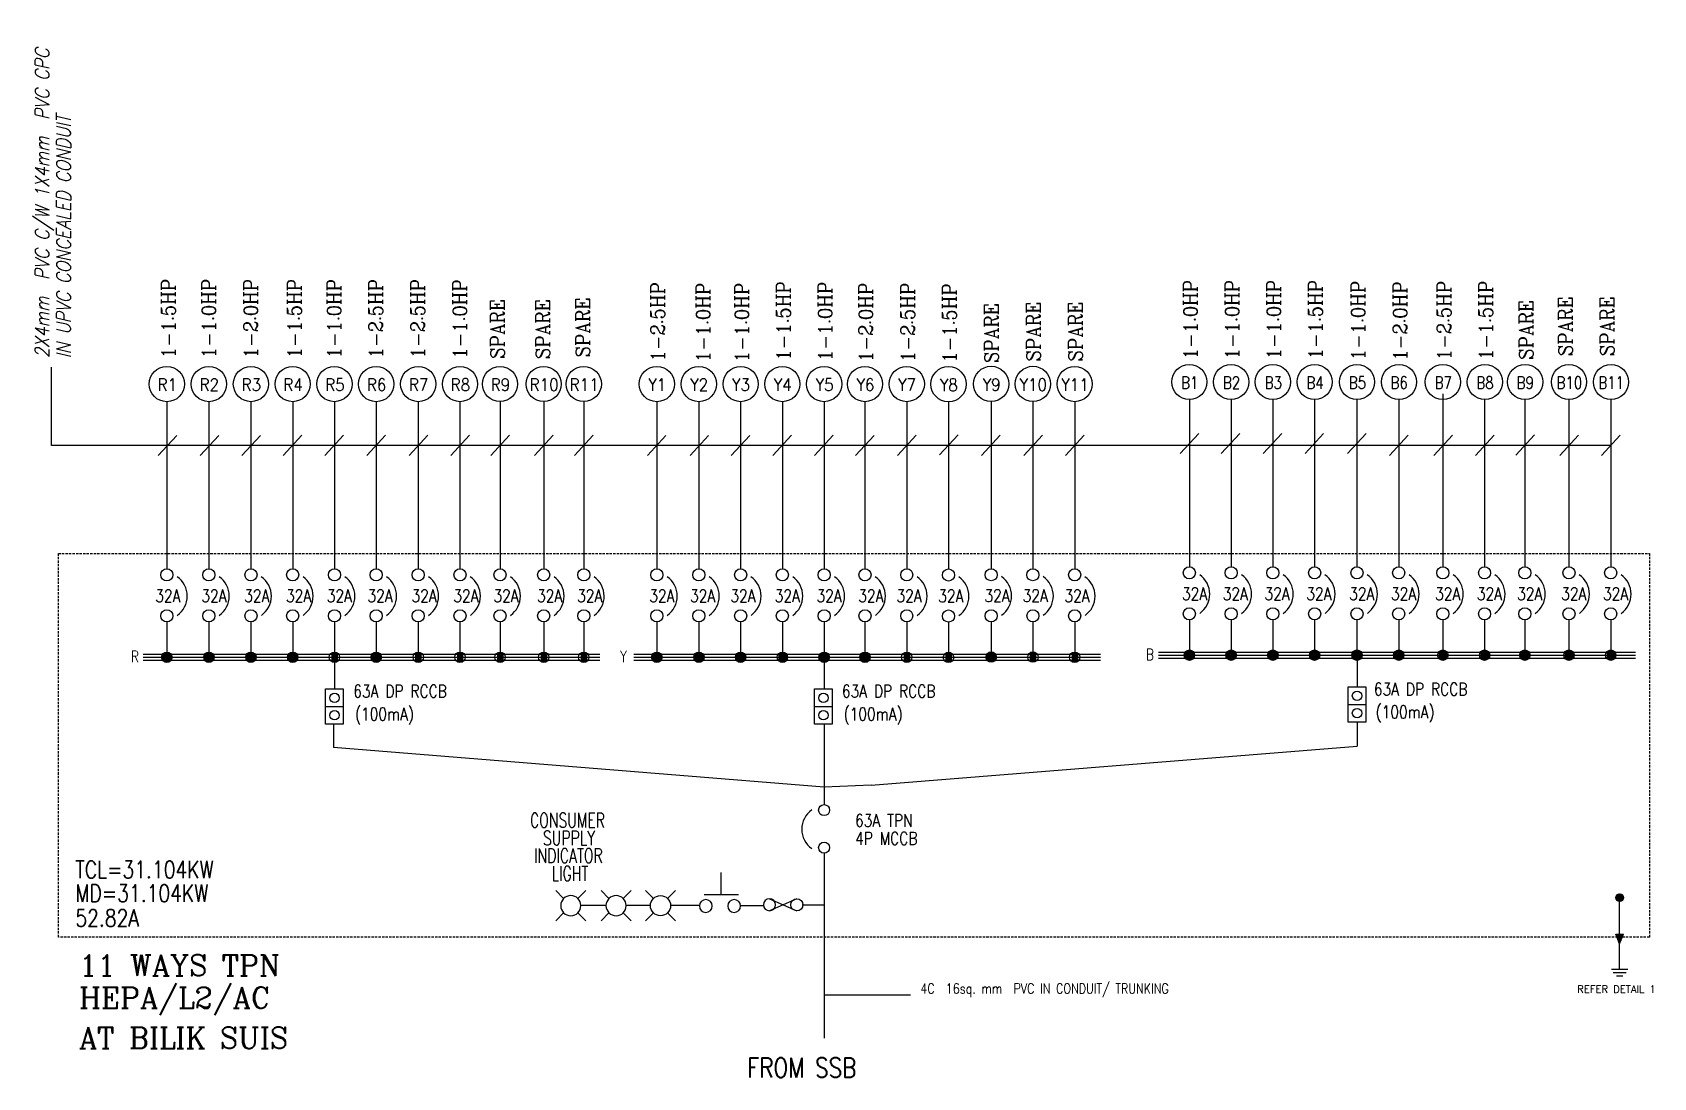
# Model space of a CAD drawing. Header units: inches. Extents: x 93485 to 389576, y 21822 to 277075.
# Drawn here: x 260529 to 312138, y 24801 to 58090 of the extents above; entities that cross this region are included whole.
import ezdxf
from ezdxf.enums import TextEntityAlignment as Align

# ---------------------------------------------------------------- set-up
doc = ezdxf.new("R2010")
doc.units = ezdxf.units.IN
doc.header["$MEASUREMENT"] = 0
doc.linetypes.add('HIDDEN', pattern=[0.375, 0.25, -0.125])
for name, color, linetype in [('$_KOD', 7, 'Continuous'), ('BANGUNAN', 4, 'Continuous'), ('base bangunan', 7, 'Continuous'), ('LAMPU', 7, 'Continuous'), ('LYT', 7, 'Continuous')]:
    doc.layers.add(name, color=color, linetype=linetype)
doc.styles.add('ITALICC', font='ITALICC.SHX', dxfattribs={"width": 0.7})
doc.styles.add('ROMANC', font='ROMANC', dxfattribs={"width": 0.8, "height": 250})
doc.styles.add('ROMAND', font='ROMAND', dxfattribs={"width": 0.75, "height": 600})
doc.styles.add('ROMANS', font='ROMANS', dxfattribs={"width": 0.7})

msp = doc.modelspace()

# ---------------------------------------------------------------- linework, layer by layer
at = {"layer": '$_KOD', "color": 3, "linetype": 'Continuous'}
for p, q in [((261136, 44938, 0), (261136, 47428, 0)), ((310774, 44929, 0), (261136, 44938, 0)), ((265124, 45252, 0), (264531, 44610, 0)), ((266459, 45252, 0), (265866, 44610, 0)), ((267793, 45252, 0), (267200, 44610, 0)), ((269102, 45261, 0), (268509, 44619, 0)), ((270431, 45260, 0), (269838, 44618, 0)), ((271770, 45260, 0), (271177, 44618, 0)), ((273115, 45261, 0), (272522, 44619, 0)), ((274444, 45261, 0), (273851, 44619, 0)), ((275719, 45261), (275126, 44619)), ((277109, 45261), (276516, 44619)), ((278384, 45261, 0), (277791, 44619, 0)), ((280698, 45252, 0), (280105, 44610, 0)), ((282057, 45252, 0), (281464, 44610, 0)), ((283367, 45252, 0), (282774, 44610, 0)), ((284691, 45257, 0), (284098, 44615, 0)), ((286021, 45257, 0), (285427, 44615, 0)), ((287321, 45256, 0), (286728, 44614, 0)), ((288666, 45260, 0), (288073, 44618, 0)), ((289995, 45277, 0), (289402, 44635, 0)), ((291338, 45261, 0), (290745, 44619, 0)), ((292683, 45261, 0), (292090, 44619, 0)), ((294012, 45260, 0), (293419, 44618, 0)), ((297661, 45318, 0), (297068, 44676, 0)), ((298971, 45318, 0), (298378, 44676, 0)), ((300306, 45318, 0), (299713, 44676, 0)), ((301635, 45319, 0), (301042, 44677, 0)), ((302984, 45319, 0), (302390, 44677, 0)), ((304328, 45261, 0), (303735, 44619, 0)), ((305733, 45261, 0), (305140, 44619, 0)), ((307062, 45261, 0), (306469, 44619, 0)), ((308343, 45268, 0), (307750, 44626, 0)), ((309748, 45258, 0), (309155, 44616, 0)), ((311077, 45261, 0), (310484, 44619, 0))]:
    msp.add_line(p, q, dxfattribs=at)
at = {"color": 0}
for p, q in [((264659, 38259, 0), (264659, 38118, 0)), ((264692, 38307, 0), (264692, 38071, 0)), ((264726, 38332, 0), (264726, 38045, 0)), ((264759, 38347, 0), (264759, 38031, 0)), ((264793, 38354, 0), (264793, 38024, 0)), ((264826, 38353, 0), (264826, 38024, 0)), ((264860, 38346, 0), (264860, 38031, 0)), ((264893, 38331, 0), (264893, 38047, 0)), ((264927, 38304, 0), (264927, 38073, 0)), ((264960, 38255, 0), (264960, 38123, 0)), ((265997, 38259, 0), (265997, 38118, 0)), ((266031, 38307, 0), (266031, 38071, 0)), ((266064, 38332, 0), (266064, 38045, 0)), ((266098, 38347, 0), (266098, 38031, 0)), ((266131, 38354, 0), (266131, 38024, 0)), ((266165, 38353, 0), (266165, 38024, 0)), ((266198, 38346, 0), (266198, 38031, 0)), ((266232, 38331, 0), (266232, 38047, 0)), ((266265, 38304, 0), (266265, 38073, 0)), ((266299, 38255, 0), (266299, 38123, 0)), ((267336, 38259, 0), (267336, 38118, 0)), ((267370, 38307, 0), (267370, 38071, 0)), ((267403, 38332, 0), (267403, 38045, 0)), ((267437, 38347, 0), (267437, 38031, 0)), ((267470, 38354, 0), (267470, 38024, 0)), ((267504, 38353, 0), (267504, 38024, 0)), ((267537, 38346, 0), (267537, 38031, 0)), ((267571, 38331, 0), (267571, 38047, 0)), ((267604, 38304, 0), (267604, 38073, 0)), ((267638, 38255, 0), (267638, 38123, 0)), ((268665, 38259, 0), (268665, 38118, 0)), ((268699, 38307, 0), (268699, 38071, 0)), ((268732, 38332, 0), (268732, 38045, 0)), ((268766, 38347, 0), (268766, 38031, 0)), ((268799, 38354, 0), (268799, 38024, 0)), ((268833, 38353, 0), (268833, 38024, 0)), ((268866, 38346, 0), (268866, 38031, 0)), ((268900, 38331, 0), (268900, 38047, 0)), ((268933, 38304, 0), (268933, 38073, 0)), ((268967, 38255, 0), (268967, 38123, 0)), ((270061, 38332, 0), (270061, 38045, 0)), ((270095, 38347, 0), (270095, 38031, 0)), ((270128, 38354, 0), (270128, 38024, 0)), ((270162, 38353, 0), (270162, 38024, 0)), ((270195, 38346, 0), (270195, 38031, 0)), ((270229, 38331, 0), (270229, 38047, 0)), ((271323, 38259, 0), (271323, 38118, 0)), ((271357, 38307, 0), (271357, 38071, 0)), ((271390, 38332, 0), (271390, 38045, 0)), ((271424, 38347, 0), (271424, 38031, 0)), ((271458, 38354, 0), (271458, 38024, 0)), ((271491, 38353, 0), (271491, 38024, 0)), ((271525, 38346, 0), (271525, 38031, 0)), ((271558, 38331, 0), (271558, 38047, 0)), ((271592, 38304, 0), (271592, 38073, 0)), ((271625, 38255, 0), (271625, 38123, 0)), ((272729, 38332, 0), (272729, 38045, 0)), ((272763, 38347, 0), (272763, 38031, 0)), ((272796, 38354, 0), (272796, 38024, 0)), ((272830, 38353, 0), (272830, 38024, 0)), ((272863, 38346, 0), (272863, 38031, 0)), ((272897, 38331, 0), (272897, 38047, 0)), ((274058, 38332, 0), (274058, 38045, 0)), ((274092, 38347, 0), (274092, 38031, 0)), ((274125, 38354, 0), (274125, 38024, 0)), ((274159, 38353, 0), (274159, 38024, 0)), ((274192, 38346, 0), (274192, 38031, 0)), ((274226, 38331, 0), (274226, 38047, 0)), ((275334, 38333), (275334, 38046)), ((275367, 38347), (275367, 38031)), ((275401, 38354), (275401, 38024)), ((275434, 38354), (275434, 38025)), ((275468, 38347), (275468, 38032)), ((275501, 38331), (275501, 38047)), ((276723, 38333), (276723, 38046)), ((276757, 38347), (276757, 38031)), ((276790, 38354), (276790, 38024)), ((276824, 38354), (276824, 38025)), ((276857, 38347), (276857, 38032)), ((276891, 38331), (276891, 38047)), ((277999, 38333, 0), (277999, 38046, 0)), ((278032, 38348, 0), (278032, 38032, 0)), ((278066, 38355, 0), (278066, 38025, 0)), ((278099, 38354, 0), (278099, 38025, 0)), ((278133, 38347, 0), (278133, 38032, 0)), ((278166, 38332, 0), (278166, 38048, 0)), ((280257, 38259, 0), (280257, 38118, 0)), ((280291, 38307, 0), (280291, 38071, 0)), ((280324, 38332, 0), (280324, 38045, 0)), ((280358, 38347, 0), (280358, 38031, 0)), ((280391, 38354, 0), (280391, 38024, 0)), ((280425, 38353, 0), (280425, 38024, 0)), ((280458, 38346, 0), (280458, 38031, 0)), ((280492, 38331, 0), (280492, 38047, 0)), ((280525, 38304, 0), (280525, 38073, 0)), ((280559, 38255, 0), (280559, 38123, 0)), ((281596, 38259, 0), (281596, 38118, 0)), ((281629, 38307, 0), (281629, 38071, 0)), ((281663, 38332, 0), (281663, 38045, 0)), ((281696, 38347, 0), (281696, 38031, 0)), ((281730, 38354, 0), (281730, 38024, 0)), ((281764, 38353, 0), (281764, 38024, 0)), ((281797, 38346, 0), (281797, 38031, 0)), ((281831, 38331, 0), (281831, 38047, 0)), ((281864, 38304, 0), (281864, 38073, 0)), ((281898, 38255, 0), (281898, 38123, 0)), ((282925, 38259, 0), (282925, 38118, 0)), ((282959, 38307, 0), (282959, 38071, 0)), ((282992, 38332, 0), (282992, 38045, 0)), ((283026, 38347, 0), (283026, 38031, 0)), ((283059, 38354, 0), (283059, 38024, 0)), ((283093, 38353, 0), (283093, 38024, 0)), ((283126, 38346, 0), (283126, 38031, 0)), ((283160, 38331, 0), (283160, 38047, 0)), ((283191, 38300, 0), (283191, 38068, 0)), ((283224, 38250, 0), (283224, 38118, 0)), ((284292, 38259, 0), (284292, 38118, 0)), ((284325, 38307, 0), (284325, 38071, 0)), ((284355, 38347, 0), (284355, 38031, 0)), ((284359, 38332, 0), (284359, 38045, 0)), ((284388, 38354, 0), (284388, 38024, 0)), ((284422, 38353, 0), (284422, 38024, 0)), ((284455, 38346, 0), (284455, 38031, 0)), ((284489, 38331, 0), (284489, 38047, 0)), ((284522, 38304, 0), (284522, 38073, 0)), ((284556, 38255, 0), (284556, 38123, 0)), ((285583, 38259, 0), (285583, 38118, 0)), ((285583, 38259, 0), (285583, 38118, 0)), ((285617, 38307, 0), (285617, 38071, 0)), ((285617, 38307, 0), (285617, 38071, 0)), ((285650, 38332, 0), (285650, 38045, 0)), ((285650, 38332, 0), (285650, 38045, 0)), ((285684, 38347, 0), (285684, 38031, 0)), ((285684, 38347, 0), (285684, 38031, 0)), ((285717, 38354, 0), (285717, 38024, 0)), ((285717, 38354, 0), (285717, 38024, 0)), ((285751, 38353, 0), (285751, 38024, 0)), ((285751, 38353, 0), (285751, 38024, 0)), ((285785, 38346, 0), (285785, 38031, 0)), ((285785, 38346, 0), (285785, 38031, 0)), ((285818, 38331, 0), (285818, 38047, 0)), ((285818, 38331, 0), (285818, 38047, 0)), ((285852, 38304, 0), (285852, 38073, 0)), ((285852, 38304, 0), (285852, 38073, 0)), ((285885, 38255, 0), (285885, 38123, 0)), ((285885, 38255, 0), (285885, 38123, 0)), ((286884, 38259, 0), (286884, 38118, 0)), ((286917, 38307, 0), (286917, 38071, 0)), ((286951, 38332, 0), (286951, 38045, 0)), ((286984, 38347, 0), (286984, 38031, 0)), ((287018, 38354, 0), (287018, 38024, 0)), ((287051, 38353, 0), (287051, 38024, 0)), ((287085, 38346, 0), (287085, 38031, 0)), ((287118, 38331, 0), (287118, 38047, 0)), ((287152, 38304, 0), (287152, 38073, 0)), ((287186, 38255, 0), (287186, 38123, 0)), ((288280, 38332, 0), (288280, 38045, 0)), ((288314, 38347, 0), (288314, 38031, 0)), ((288347, 38354, 0), (288347, 38024, 0)), ((288381, 38353, 0), (288381, 38024, 0)), ((288414, 38346, 0), (288414, 38031, 0)), ((288448, 38331, 0), (288448, 38047, 0)), ((289609, 38328, 0), (289609, 38041, 0)), ((289643, 38342, 0), (289643, 38026, 0)), ((289676, 38349, 0), (289676, 38019, 0)), ((289710, 38349, 0), (289710, 38020, 0)), ((289743, 38342, 0), (289743, 38027, 0)), ((289777, 38326, 0), (289777, 38042, 0)), ((290901, 38264, 0), (290901, 38123, 0)), ((290934, 38311, 0), (290934, 38075, 0)), ((290968, 38337, 0), (290968, 38050, 0)), ((291001, 38351, 0), (291001, 38035, 0)), ((291035, 38358, 0), (291035, 38028, 0)), ((291068, 38358, 0), (291068, 38029, 0)), ((291102, 38351, 0), (291102, 38036, 0)), ((291135, 38335, 0), (291135, 38051, 0)), ((291169, 38309, 0), (291169, 38077, 0)), ((291202, 38259, 0), (291202, 38127, 0)), ((292297, 38337, 0), (292297, 38050, 0)), ((292330, 38351, 0), (292330, 38035, 0)), ((292364, 38358, 0), (292364, 38028, 0)), ((292398, 38358, 0), (292398, 38029, 0)), ((292431, 38351, 0), (292431, 38036, 0)), ((292465, 38335, 0), (292465, 38051, 0)), ((293626, 38332, 0), (293626, 38045, 0)), ((293660, 38347, 0), (293660, 38031, 0)), ((293693, 38354, 0), (293693, 38024, 0)), ((293727, 38353, 0), (293727, 38024, 0)), ((293760, 38346, 0), (293760, 38031, 0)), ((293794, 38331, 0), (293794, 38047, 0)), ((297211, 38325, 0), (297211, 38184, 0)), ((297244, 38373, 0), (297244, 38137, 0)), ((297278, 38398, 0), (297278, 38111, 0)), ((297311, 38413, 0), (297311, 38096, 0)), ((297345, 38419, 0), (297345, 38090, 0)), ((297378, 38419, 0), (297378, 38090, 0)), ((297412, 38412, 0), (297412, 38097, 0)), ((297445, 38397, 0), (297445, 38112, 0)), ((297479, 38370, 0), (297479, 38139, 0)), ((297512, 38320, 0), (297512, 38189, 0)), ((298540, 38325, 0), (298540, 38184, 0)), ((298573, 38373, 0), (298573, 38137, 0)), ((298607, 38398, 0), (298607, 38111, 0)), ((298640, 38413, 0), (298640, 38096, 0)), ((298674, 38419, 0), (298674, 38090, 0)), ((298707, 38419, 0), (298707, 38090, 0)), ((298741, 38412, 0), (298741, 38097, 0)), ((298774, 38397, 0), (298774, 38112, 0)), ((298808, 38370, 0), (298808, 38139, 0)), ((298841, 38320, 0), (298841, 38189, 0)), ((299869, 38325, 0), (299869, 38184, 0)), ((299902, 38373, 0), (299902, 38137, 0)), ((299936, 38398, 0), (299936, 38111, 0)), ((299969, 38413, 0), (299969, 38096, 0)), ((300003, 38419, 0), (300003, 38090, 0)), ((300037, 38419, 0), (300037, 38090, 0)), ((300070, 38412, 0), (300070, 38097, 0)), ((300104, 38397, 0), (300104, 38112, 0)), ((300137, 38370, 0), (300137, 38139, 0)), ((300171, 38320, 0), (300171, 38189, 0)), ((301198, 38325, 0), (301198, 38184, 0)), ((301232, 38373, 0), (301232, 38137, 0)), ((301265, 38398, 0), (301265, 38111, 0)), ((301299, 38413, 0), (301299, 38096, 0)), ((301332, 38419, 0), (301332, 38090, 0)), ((301366, 38419, 0), (301366, 38090, 0)), ((301399, 38412, 0), (301399, 38097, 0)), ((301433, 38397, 0), (301433, 38112, 0)), ((301466, 38370, 0), (301466, 38139, 0)), ((301500, 38320, 0), (301500, 38189, 0)), ((302546, 38325, 0), (302546, 38184, 0)), ((302548, 38325, 0), (302548, 38184, 0)), ((302580, 38373, 0), (302580, 38137, 0)), ((302581, 38373, 0), (302581, 38137, 0)), ((302613, 38398, 0), (302613, 38111, 0)), ((302615, 38398, 0), (302615, 38111, 0)), ((302647, 38413, 0), (302647, 38096, 0)), ((302648, 38413, 0), (302648, 38096, 0)), ((302680, 38419, 0), (302680, 38090, 0)), ((302682, 38419, 0), (302682, 38090, 0)), ((302714, 38419, 0), (302714, 38090, 0)), ((302715, 38419, 0), (302715, 38090, 0)), ((302747, 38412, 0), (302747, 38097, 0)), ((302749, 38412, 0), (302749, 38097, 0)), ((302781, 38397, 0), (302781, 38112, 0)), ((302782, 38397, 0), (302782, 38112, 0)), ((302815, 38370, 0), (302815, 38139, 0)), ((302816, 38370, 0), (302816, 38139, 0)), ((302848, 38320, 0), (302848, 38189, 0)), ((302849, 38320, 0), (302849, 38189, 0)), ((303876, 38325, 0), (303876, 38184, 0)), ((303909, 38373, 0), (303909, 38137, 0)), ((303943, 38398, 0), (303943, 38111, 0)), ((303976, 38413, 0), (303976, 38096, 0)), ((304010, 38419, 0), (304010, 38090, 0)), ((304043, 38419, 0), (304043, 38090, 0)), ((304077, 38412, 0), (304077, 38097, 0)), ((304110, 38397, 0), (304110, 38112, 0)), ((304144, 38370, 0), (304144, 38139, 0)), ((304177, 38320, 0), (304177, 38189, 0)), ((305314, 38373, 0), (305314, 38137, 0)), ((305347, 38398, 0), (305347, 38111, 0)), ((305381, 38413, 0), (305381, 38096, 0)), ((305414, 38419, 0), (305414, 38090, 0)), ((305448, 38419, 0), (305448, 38090, 0)), ((305481, 38412, 0), (305481, 38097, 0)), ((305515, 38397, 0), (305515, 38112, 0)), ((305549, 38370, 0), (305549, 38139, 0)), ((306643, 38373, 0), (306643, 38137, 0)), ((306677, 38398, 0), (306677, 38111, 0)), ((306710, 38413, 0), (306710, 38096, 0)), ((306744, 38419, 0), (306744, 38090, 0)), ((306777, 38419, 0), (306777, 38090, 0)), ((306811, 38412, 0), (306811, 38097, 0)), ((306844, 38397, 0), (306844, 38112, 0)), ((306878, 38370, 0), (306878, 38139, 0)), ((307891, 38325, 0), (307891, 38184, 0)), ((307924, 38373, 0), (307924, 38137, 0)), ((307958, 38398, 0), (307958, 38111, 0)), ((307991, 38413, 0), (307991, 38096, 0)), ((308025, 38419, 0), (308025, 38090, 0)), ((308058, 38419, 0), (308058, 38090, 0)), ((308092, 38412, 0), (308092, 38097, 0)), ((308125, 38397, 0), (308125, 38112, 0)), ((308159, 38370, 0), (308159, 38139, 0)), ((308192, 38320, 0), (308192, 38189, 0)), ((309329, 38373, 0), (309329, 38137, 0)), ((309363, 38398, 0), (309363, 38111, 0)), ((309396, 38413, 0), (309396, 38096, 0)), ((309430, 38419, 0), (309430, 38090, 0)), ((309463, 38419, 0), (309463, 38090, 0)), ((309497, 38412, 0), (309497, 38097, 0)), ((309530, 38397, 0), (309530, 38112, 0)), ((309564, 38370, 0), (309564, 38139, 0)), ((310658, 38373, 0), (310658, 38137, 0)), ((310692, 38398, 0), (310692, 38111, 0)), ((310725, 38413, 0), (310725, 38096, 0)), ((310759, 38419, 0), (310759, 38090, 0)), ((310792, 38419, 0), (310792, 38090, 0)), ((310826, 38412, 0), (310826, 38097, 0)), ((310859, 38397, 0), (310859, 38112, 0)), ((310893, 38370, 0), (310893, 38139, 0))]:
    msp.add_line(p, q, dxfattribs=at)
at = {"linetype": 'Continuous'}
for p, q in [((282460, 30613, 0), (282460, 31336, 0)), ((283005, 30623, 0), (281913, 30623, 0)), ((283805, 30276, 0), (283051, 30276, 0))]:
    msp.add_line(p, q, dxfattribs=at)
for p, q in [((277190, 30755, 0), (277441, 30503, 0)), ((278146, 30755, 0), (277895, 30503, 0)), ((278632, 30755, 0), (278883, 30503, 0)), ((279588, 30755, 0), (279336, 30503, 0)), ((280046, 30755, 0), (280298, 30503, 0)), ((281003, 30755, 0), (280751, 30503, 0)), ((284866, 30499, 0), (283996, 30113, 0)), ((283996, 30499, 0), (284866, 30113, 0)), ((277441, 30050, 0), (277190, 29798, 0)), ((277895, 30050, 0), (278146, 29798, 0)), ((278789, 30277, 0), (277989, 30277, 0)), ((278883, 30050, 0), (278632, 29798, 0)), ((279336, 30050, 0), (279588, 29798, 0)), ((280204, 30277, 0), (279430, 30277, 0)), ((280298, 30050, 0), (280046, 29798, 0)), ((280751, 30050, 0), (281003, 29798, 0)), ((281763, 30277, 0), (280845, 30277, 0)), ((285038, 30306, 0), (285733, 30306, 0))]:
    msp.add_line(p, q)
for centre, major_axis, start_param, end_param in [((277668, 30277, 0), (-321, 0), 3.142456, 9.425641), ((279110, 30277, 0), (-321, 0), 3.142456, 9.425641), ((280525, 30277, 0), (-321, 0), 3.142257450994299, 9.425442758173885), ((281967, 30268, 0), (204, 0), -0.000944, 6.282241), ((282869, 30268, 0), (204, 0), -0.000944, 6.282241), ((283996, 30306, 0), (193, 0), -0.001295, 6.28189), ((284866, 30306, 0), (193, 0), -0.002365596403363535, 6.280819710776223)]:
    msp.add_ellipse(centre, major_axis=major_axis, ratio=1, start_param=start_param, end_param=end_param)
at = {"layer": 'BANGUNAN', "color": 255, "linetype": 'Continuous'}
for p, q in [((305430, 46582, 0), (305430, 41071, 0)), ((264808, 46329, 0), (264808, 41005, 0)), ((266147, 46329, 0), (266147, 41005, 0)), ((267486, 46329, 0), (267486, 41005, 0)), ((268815, 46329, 0), (268815, 41005, 0)), ((270144, 46329, 0), (270144, 41005, 0)), ((271473, 46329, 0), (271473, 41005, 0)), ((272812, 46329, 0), (272812, 41005, 0)), ((274141, 46329, 0), (274141, 41005, 0)), ((275416, 46330), (275416, 41006)), ((276806, 46330), (276806, 41006)), ((278081, 46331, 0), (278081, 41007, 0)), ((280407, 46329, 0), (280407, 41005, 0)), ((281745, 46329, 0), (281745, 41005, 0)), ((283075, 46329, 0), (283075, 41005, 0)), ((284404, 46329, 0), (284404, 41005, 0)), ((285733, 46329, 0), (285733, 41005, 0)), ((287033, 46329, 0), (287033, 41005, 0)), ((288363, 46329, 0), (288364, 41005, 0)), ((289692, 46325, 0), (289694, 41001, 0)), ((291050, 46334, 0), (291050, 41010, 0)), ((292379, 46334, 0), (292381, 41010, 0)), ((293709, 46329, 0), (293711, 41005, 0)), ((297360, 46395, 0), (297360, 41071, 0)), ((298689, 46395, 0), (298689, 41071, 0)), ((300018, 46395, 0), (300018, 41071, 0)), ((301348, 46395, 0), (301348, 41071, 0)), ((302696, 46395, 0), (302696, 41071, 0)), ((304025, 46395, 0), (304025, 41071, 0)), ((306759, 46395, 0), (306759, 41071, 0)), ((308040, 46395, 0), (308040, 41071, 0)), ((309445, 46395, 0), (309445, 41071, 0)), ((310774, 46395, 0), (310774, 41071, 0)), ((264808, 39312, 0), (264808, 38189, 0)), ((266147, 39312, 0), (266147, 38189, 0)), ((267486, 39312, 0), (267486, 38189, 0)), ((268815, 39312, 0), (268815, 38189, 0)), ((270144, 39312, 0), (270144, 38189, 0)), ((271473, 39312, 0), (271473, 38189, 0)), ((272812, 39312, 0), (272812, 38189, 0)), ((274141, 39312, 0), (274141, 38189, 0)), ((275416, 39313), (275416, 38189)), ((276806, 39313), (276806, 38189)), ((278081, 39313, 0), (278081, 38190, 0)), ((280407, 39312, 0), (280407, 38189, 0)), ((281746, 39312, 0), (281746, 38189, 0)), ((283075, 39312, 0), (283075, 38189, 0)), ((284404, 39312, 0), (284404, 38189, 0)), ((285733, 39312, 0), (285733, 38189, 0)), ((287034, 39312, 0), (287034, 38189, 0)), ((288363, 39312, 0), (288363, 38189, 0)), ((289692, 39308, 0), (289692, 38184, 0)), ((291051, 39317, 0), (291051, 38193, 0)), ((292380, 39317, 0), (292380, 38193, 0)), ((293709, 39312, 0), (293709, 38189, 0)), ((297360, 39378, 0), (297360, 38255, 0)), ((298690, 39378, 0), (298690, 38255, 0)), ((300019, 39378, 0), (300019, 38255, 0)), ((301348, 39378, 0), (301348, 38255, 0)), ((302696, 39378, 0), (302696, 38255, 0)), ((304025, 39378, 0), (304025, 38255, 0)), ((305430, 39378, 0), (305430, 38255, 0)), ((306759, 39378, 0), (306759, 38255, 0)), ((308040, 39378, 0), (308040, 38255, 0)), ((309445, 39378, 0), (309445, 38255, 0)), ((310774, 39378, 0), (310774, 38255, 0)), ((264054, 38283, 0), (274873, 38283, 0)), ((279675, 38283, 0), (294528, 38283, 0)), ((296374, 38348, 0), (311564, 38348, 0)), ((296374, 38255, 0), (311564, 38255, 0)), ((264054, 38189, 0), (274873, 38189, 0)), ((264054, 38095, 0), (274873, 38095, 0)), ((279675, 38189, 0), (294528, 38189, 0)), ((279675, 38095, 0), (294528, 38095, 0)), ((296374, 38161, 0), (311564, 38161, 0)), ((311058, 29064, 0), (310935, 29368, 0)), ((311058, 29064, 0), (311182, 29368, 0))]:
    msp.add_line(p, q, dxfattribs=at)
at = {"layer": 'BANGUNAN', "color": 255}
for p, q in [((302697, 38255, 0), (302697, 37247, 0)), ((270143, 38189, 0), (270143, 37181, 0)), ((285733, 38189, 0), (285733, 37181, 0)), ((269864, 36055, 0), (269864, 37181, 0)), ((269864, 37181, 0), (270427, 37181, 0)), ((270427, 37181, 0), (270427, 36055, 0)), ((285427, 37181, 0), (285990, 37181, 0)), ((285427, 36055, 0), (285427, 37181, 0)), ((285990, 37181, 0), (285990, 36055, 0)), ((302414, 37247, 0), (302977, 37247, 0)), ((302414, 36121, 0), (302414, 37247, 0)), ((302977, 37247, 0), (302977, 36121, 0)), ((302414, 36684, 0), (302977, 36684, 0)), ((269864, 36618, 0), (270427, 36618, 0)), ((285427, 36618, 0), (285990, 36618, 0)), ((270427, 36055, 0), (269864, 36055, 0)), ((270114, 36055, 0), (270114, 35311, 0)), ((285990, 36055, 0), (285427, 36055, 0)), ((285733, 36055, 0), (285733, 33496, 0)), ((302977, 36121, 0), (302414, 36121, 0)), ((302704, 36111, 0), (302704, 35361, 0)), ((285733, 34049, 0), (270114, 35311, 0)), ((287229, 34114, 0), (302704, 35361, 0)), ((285733, 31950, 0), (285733, 26056, 0)), ((310935, 30528, 0), (311062, 30654, 0)), ((310936, 30548, 0), (311042, 30653, 0)), ((310937, 30511, 0), (311079, 30653, 0)), ((310941, 30496, 0), (311094, 30649, 0)), ((310942, 30572, 0), (311018, 30648, 0)), ((310946, 30483, 0), (311107, 30644, 0)), ((310952, 30470, 0), (311120, 30638, 0)), ((310959, 30459, 0), (311131, 30631, 0)), ((310968, 30449, 0), (311141, 30622, 0)), ((310977, 30439, 0), (311150, 30613, 0)), ((310987, 30431, 0), (311159, 30603, 0)), ((310999, 30424, 0), (311166, 30591, 0)), ((311011, 30418, 0), (311172, 30579, 0)), ((311025, 30413, 0), (311177, 30565, 0)), ((311041, 30410, 0), (311180, 30549, 0)), ((311058, 28251, 0), (311058, 30532, 0)), ((311058, 30409, 0), (311181, 30532, 0)), ((311078, 30410, 0), (311180, 30512, 0)), ((311104, 30418, 0), (311172, 30486, 0)), ((310935, 29368, 0), (311182, 29368, 0)), ((310938, 29359, 0), (310948, 29368, 0)), ((310944, 29346, 0), (310967, 29368, 0)), ((310949, 29332, 0), (310985, 29368, 0)), ((310955, 29319, 0), (311004, 29368, 0)), ((310960, 29306, 0), (311023, 29368, 0)), ((310965, 29293, 0), (311041, 29368, 0)), ((310971, 29279, 0), (311060, 29368, 0)), ((310976, 29266, 0), (311078, 29368, 0)), ((310981, 29253, 0), (311097, 29368, 0)), ((310987, 29240, 0), (311116, 29368, 0)), ((310992, 29227, 0), (311134, 29368, 0)), ((310998, 29213, 0), (311153, 29368, 0)), ((311003, 29200, 0), (311171, 29368, 0)), ((311008, 29187, 0), (311177, 29355, 0)), ((311014, 29174, 0), (311164, 29324, 0)), ((311019, 29160, 0), (311151, 29292, 0)), ((311025, 29147, 0), (311138, 29261, 0)), ((311030, 29134, 0), (311126, 29230, 0)), ((311035, 29121, 0), (311113, 29198, 0)), ((311041, 29107, 0), (311100, 29167, 0)), ((311046, 29094, 0), (311087, 29135, 0)), ((311051, 29081, 0), (311075, 29104, 0)), ((311057, 29068, 0), (311062, 29073, 0)), ((310795, 28251, 0), (311321, 28251, 0)), ((310848, 28146, 0), (311269, 28146, 0)), ((310953, 28041, 0), (311164, 28041, 0))]:
    msp.add_line(p, q, dxfattribs=at)
at = {"layer": 'BANGUNAN', "color": 4, "linetype": 'HIDDEN', "ltscale": 300, "elevation": 0}
msp.add_lwpolyline([(261355, 41498), (312009, 41498), (312009, 29274), (261355, 29274)], close=True, dxfattribs=at)
at = {"layer": 'BANGUNAN', "color": 255, "linetype": 'Continuous'}
for centre, radius in [((297360, 46956, 0), 561), ((298689, 46956, 0), 561), ((300018, 46956, 0), 561), ((301348, 46956, 0), 561), ((302696, 46956, 0), 561), ((304035, 46956, 0), 561), ((305430, 46956, 0), 561), ((306769, 46956, 0), 561), ((308050, 46956, 0), 561), ((309445, 46956, 0), 561), ((310784, 46956, 0), 561), ((264808, 46890, 0), 561), ((266147, 46890, 0), 561), ((267486, 46890, 0), 561), ((268815, 46890, 0), 561), ((270144, 46890, 0), 561), ((271473, 46890, 0), 561), ((272812, 46890, 0), 561), ((274141, 46890, 0), 561), ((275416, 46891), 561), ((276806, 46891), 561), ((278081, 46891, 0), 561), ((280407, 46890, 0), 561), ((281745, 46890, 0), 561), ((283075, 46890, 0), 561), ((284404, 46890, 0), 561), ((285733, 46890, 0), 561), ((287033, 46890, 0), 561), ((288363, 46890, 0), 561), ((289692, 46886, 0), 561), ((291050, 46895, 0), 561), ((292379, 46895, 0), 561), ((293709, 46890, 0), 561), ((264808, 40812, 0), 193), ((266147, 40812, 0), 193), ((267486, 40812, 0), 193), ((268815, 40812, 0), 193), ((270144, 40812, 0), 193), ((271473, 40812, 0), 193), ((272812, 40812, 0), 193), ((274141, 40812, 0), 193), ((275416, 40813), 193), ((276806, 40813), 193), ((278081, 40813, 0), 193), ((280407, 40812, 0), 193), ((281745, 40812, 0), 193), ((283075, 40812, 0), 193), ((284404, 40812, 0), 193), ((285733, 40812, 0), 193), ((287033, 40812, 0), 193), ((288363, 40812, 0), 193), ((289692, 40808, 0), 193), ((291050, 40817, 0), 193), ((292379, 40817, 0), 193), ((293709, 40812, 0), 193), ((297360, 40878, 0), 193), ((298689, 40878, 0), 193), ((300018, 40878, 0), 193), ((301348, 40878, 0), 193), ((302696, 40878, 0), 193), ((304025, 40878, 0), 193), ((305430, 40878, 0), 193), ((306759, 40878, 0), 193), ((308040, 40878, 0), 193), ((309445, 40878, 0), 193), ((310774, 40878, 0), 193), ((297360, 39572, 0), 193), ((298690, 39572, 0), 193), ((300019, 39572, 0), 193), ((301348, 39572, 0), 193), ((302696, 39572, 0), 193), ((304025, 39572, 0), 193), ((305430, 39572, 0), 193), ((306759, 39572, 0), 193), ((308040, 39572, 0), 193), ((309445, 39572, 0), 193), ((310774, 39572, 0), 193), ((264808, 39506, 0), 193), ((266147, 39506, 0), 193), ((267486, 39506, 0), 193), ((268815, 39506, 0), 193), ((270144, 39506, 0), 193), ((271473, 39506, 0), 193), ((272812, 39506, 0), 193), ((274141, 39506, 0), 193), ((275416, 39506), 193), ((276806, 39506), 193), ((278081, 39507, 0), 193), ((280407, 39506, 0), 193), ((281746, 39506, 0), 193), ((283075, 39506, 0), 193), ((284404, 39506, 0), 193), ((285733, 39506, 0), 193), ((287034, 39506, 0), 193), ((288363, 39506, 0), 193), ((289692, 39501, 0), 193), ((291051, 39510, 0), 193), ((292380, 39510, 0), 193), ((293709, 39506, 0), 193), ((264808, 38189, 0), 166), ((266147, 38189, 0), 166), ((267486, 38189, 0), 166), ((268815, 38189, 0), 166), ((270144, 38189, 0), 166), ((271473, 38189, 0), 166), ((272812, 38189, 0), 166), ((274141, 38189, 0), 166), ((275416, 38189), 166), ((276806, 38189), 166), ((278081, 38190, 0), 166), ((280407, 38189, 0), 166), ((281746, 38189, 0), 166), ((283075, 38189, 0), 166), ((284404, 38189, 0), 166), ((285733, 38189, 0), 166), ((285733, 38189, 0), 166), ((287034, 38189, 0), 166), ((288363, 38189, 0), 166), ((289692, 38184, 0), 166), ((291051, 38193, 0), 166), ((292380, 38193, 0), 166), ((293709, 38189, 0), 166), ((297360, 38255, 0), 166), ((298690, 38255, 0), 166), ((300019, 38255, 0), 166), ((301348, 38255, 0), 166), ((302696, 38255, 0), 166), ((302697, 38255, 0), 166), ((304025, 38255, 0), 166), ((305430, 38255, 0), 166), ((306759, 38255, 0), 166), ((308040, 38255, 0), 166), ((309445, 38255, 0), 166), ((310774, 38255, 0), 166), ((270147, 36896, 0), 150), ((285711, 36896, 0), 150), ((302698, 36962, 0), 150), ((270147, 36343, 0), 150), ((285711, 36343, 0), 150), ((302698, 36408, 0), 150), ((285733, 33320, 0), 176), ((285733, 32126, 0), 176), ((311058, 30532, 0), 123)]:
    msp.add_circle(centre, radius, dxfattribs=at)
for centre, start, end in [((297258, 40202, 0), 305.154, 55.051), ((298588, 40202, 0), 305.154, 55.051), ((299917, 40202, 0), 305.154, 55.051), ((301246, 40202, 0), 305.154, 55.051), ((302594, 40202, 0), 305.154, 55.051), ((303923, 40202, 0), 305.154, 55.051), ((305328, 40202, 0), 305.154, 55.051), ((306657, 40202, 0), 305.154, 55.051), ((307939, 40202, 0), 305.154, 55.051), ((309343, 40202, 0), 305.154, 55.051), ((310672, 40202, 0), 305.154, 55.051), ((264706, 40137, 0), 305.154, 55.051), ((266045, 40137, 0), 305.154, 55.051), ((267384, 40137, 0), 305.154, 55.051), ((268713, 40137, 0), 305.154, 55.051), ((270042, 40137, 0), 305.154, 55.051), ((271371, 40137, 0), 305.154, 55.051), ((272710, 40137, 0), 305.154, 55.051), ((274039, 40137, 0), 305.154, 55.051), ((275314, 40137), 305.154, 55.051), ((276704, 40137), 305.154, 55.051), ((277979, 40138, 0), 305.154, 55.051), ((280305, 40137, 0), 305.154, 55.051), ((281644, 40137, 0), 305.154, 55.051), ((282973, 40137, 0), 305.154, 55.051), ((284302, 40137, 0), 305.154, 55.051), ((285631, 40137, 0), 305.154, 55.051), ((286932, 40137, 0), 305.154, 55.051), ((288261, 40137, 0), 305.154, 55.051), ((289590, 40132, 0), 305.154, 55.051), ((290949, 40141, 0), 305.154, 55.051), ((292278, 40141, 0), 305.154, 55.051), ((293607, 40137, 0), 305.154, 55.051), ((285772, 32708, 0), 124.949, 234.846)]:
    msp.add_arc(centre, 752, start, end, dxfattribs=at)
at = {"layer": 'base bangunan'}
for p, q in [((274873, 38283, 0), (278590, 38283, 0)), ((274873, 38189, 0), (278590, 38189, 0)), ((274873, 38095, 0), (278590, 38095, 0)), ((287229, 34114, 0), (285733, 34049, 0))]:
    msp.add_line(p, q, dxfattribs=at)
at = {"layer": 'LAMPU', "linetype": 'Continuous'}
msp.add_line((285733, 27435, 0), (288481, 27435, 0), dxfattribs=at)

# ---------------------------------------------------------------- texts
at = {"style": 'ROMANS', "width": 0.7}
for s, p in [('CONSUMER', (276371, 32764, 0)), ('SUPPLY', (276784, 32199, 0)), ('INDICATOR ', (276498, 31636, 0)), ('LIGHT', (277059, 31070, 0))]:
    msp.add_text(s, height=464.3, dxfattribs=at).set_placement(p)
at = {"color": 7, "style": 'ROMAND'}
msp.add_text('REFER DETAIL 1', height=234.74, dxfattribs=at).set_placement((309704, 27500, 0))
at = {"layer": 'BANGUNAN', "color": 255, "linetype": 'Continuous'}
for s, height, style, width, p in [('2X4mm  PVC C/W 1X4mm  PVC CPC', 450, 'ITALICC', 0.85, (261065, 47714, 0)), ('IN UPVC CONCEALED CONDUIT', 450, 'ITALICC', 0.85, (261747, 47714, 0)), ('1-1.5HP', 445.5, 'ROMANC', 0.95, (265079, 47710, 0)), ('1-1.0HP', 445.5, 'ROMANC', 0.95, (266373, 47710, 0)), ('1-2.0HP', 445.5, 'ROMANC', 0.95, (267704, 47708, 0)), ('1-1.5HP', 445.5, 'ROMANC', 0.95, (269093, 47708, 0)), ('1-1.0HP', 445.5, 'ROMANC', 0.95, (270354, 47704, 0)), ('1-2.5HP', 445.5, 'ROMANC', 0.95, (271683, 47704, 0)), ('1-2.5HP', 445.5, 'ROMANC', 0.95, (273022, 47704, 0)), ('1-1.0HP', 445.5, 'ROMANC', 0.95, (274360, 47694, 0)), ('1-2.5HP', 445.5, 'ROMANC', 0.95, (280667, 47604, 0)), ('1-1.0HP', 445.5, 'ROMANC', 0.95, (282102, 47584, 0)), ('1-1.0HP', 445.5, 'ROMANC', 0.95, (283332, 47584, 0)), ('1-1.5HP', 445.5, 'ROMANC', 0.95, (284661, 47634, 0)), ('1-1.0HP', 445.5, 'ROMANC', 0.95, (285986, 47618, 0)), ('1-2.0HP', 445.5, 'ROMANC', 0.95, (287287, 47586, 0)), ('1-2.5HP', 445.5, 'ROMANC', 0.95, (288616, 47586, 0)), ('1-1.0HP', 445.5, 'ROMANC', 0.95, (297615, 47676, 0)), ('1-1.0HP', 445.5, 'ROMANC', 0.95, (298944, 47676, 0)), ('1-1.0HP', 445.5, 'ROMANC', 0.95, (300274, 47676, 0)), ('1-1.5HP', 445.5, 'ROMANC', 0.95, (301603, 47676, 0)), ('1-1.0HP', 445.5, 'ROMANC', 0.95, (302957, 47647, 0)), ('1-2.0HP', 445.5, 'ROMANC', 0.95, (304296, 47629, 0)), ('1-2.5HP', 445.5, 'ROMANC', 0.95, (305691, 47647, 0)), ('1-1.5HP', 445.5, 'ROMANC', 0.95, (307023, 47650, 0)), ('SPARE', 445.5, 'ROMANC', 0.95, (278276, 47740, 0)), ('1-1.5HP', 445.5, 'ROMANC', 0.95, (289945, 47566, 0)), ('SPARE', 445.5, 'ROMANC', 0.95, (309556, 47779, 0)), ('SPARE', 445.5, 'ROMANC', 0.95, (310886, 47779, 0)), ('SPARE', 445.5, 'ROMANC', 0.95, (275559, 47694, 0)), ('SPARE', 445.5, 'ROMANC', 0.95, (277001, 47686)), ('SPARE', 445.5, 'ROMANC', 0.95, (291279, 47560, 0)), ('SPARE', 445.5, 'ROMANC', 0.95, (292625, 47609, 0)), ('SPARE', 445.5, 'ROMANC', 0.95, (293954, 47609, 0)), ('SPARE', 445.5, 'ROMANC', 0.95, (308306, 47663, 0))]:
    msp.add_text(s, height=height, rotation=90, dxfattribs=dict(at, style=style, width=width)).set_placement(p)
at = {"layer": 'BANGUNAN', "color": 255, "linetype": 'Continuous', "style": 'ROMANS'}
for s, width, p in [('R1', 0.9, (264822, 46673, 0)), ('R2', 0.9, (266161, 46673, 0)), ('R3', 0.9, (267500, 46673, 0)), ('R4', 0.9, (268829, 46673, 0)), ('R5', 0.9, (270158, 46673, 0)), ('R6', 0.9, (271487, 46673, 0)), ('R7', 0.9, (272826, 46673, 0)), ('R8', 0.9, (274155, 46673, 0)), ('R9', 0.9, (275430, 46674)), ('R10', 0.9, (276820, 46674)), ('R11', 0.9, (278095, 46674, 0)), ('Y1', 0.9, (280421, 46673, 0)), ('Y2', 0.9, (281755, 46673, 0)), ('Y3', 0.9, (283084, 46673, 0)), ('Y4', 0.9, (284413, 46673, 0)), ('Y5', 0.9, (285747, 46673, 0)), ('Y6', 0.9, (287048, 46673, 0)), ('Y7', 0.9, (288372, 46673, 0)), ('Y8', 0.9, (289701, 46669, 0)), ('Y9', 0.9, (291065, 46678, 0)), ('Y10', 0.9, (292389, 46678, 0)), ('Y11', 0.9, (293718, 46673, 0)), ('B1', 0.8, (297374, 46739, 0)), ('B2', 0.8, (298704, 46739, 0)), ('B3', 0.8, (300033, 46739, 0)), ('B4', 0.8, (301362, 46739, 0)), ('B5', 0.8, (302710, 46739, 0)), ('B6', 0.8, (304039, 46739, 0)), ('B7', 0.8, (305444, 46739, 0)), ('B8', 0.8, (306773, 46739, 0)), ('B9', 0.8, (308054, 46739, 0)), ('B10', 0.8, (309459, 46739, 0)), ('B11', 0.8, (310788, 46739, 0))]:
    msp.add_text(s, height=390.9, dxfattribs=dict(at, width=width)).set_placement(p, align=Align.CENTER)
at = {"layer": 'BANGUNAN', "color": 255, "linetype": 'Continuous', "width": 0.8}
for s, height, style, p in [('32A', 402.1, 'ROMANS', (264441, 39945, 0)), ('32A', 402.1, 'ROMANS', (265908, 39945, 0)), ('32A', 402.1, 'ROMANS', (267273, 39945, 0)), ('32A', 402.1, 'ROMANS', (268603, 39945, 0)), ('32A', 402.1, 'ROMANS', (269900, 39945, 0)), ('32A', 402.1, 'ROMANS', (271196, 39945, 0)), ('32A', 402.1, 'ROMANS', (272599, 39945, 0)), ('32A', 402.1, 'ROMANS', (273930, 39945, 0)), ('32A', 402.1, 'ROMANS', (275205, 39945)), ('32A', 402.1, 'ROMANS', (276594, 39945)), ('32A', 402.1, 'ROMANS', (277870, 39946, 0)), ('32A', 402.1, 'ROMANS', (280168, 39945, 0)), ('32A', 402.1, 'ROMANS', (281465, 39945, 0)), ('32A', 402.1, 'ROMANS', (282749, 39945, 0)), ('32A', 402.1, 'ROMANS', (284160, 39945, 0)), ('32A', 402.1, 'ROMANS', (285491, 39945, 0)), ('32A', 402.1, 'ROMANS', (286821, 39945, 0)), ('32A', 402.1, 'ROMANS', (288037, 39945, 0)), ('32A', 402.1, 'ROMANS', (289366, 39940, 0)), ('32A', 402.1, 'ROMANS', (290838, 39949, 0)), ('32A', 402.1, 'ROMANS', (292054, 39949, 0)), ('32A', 402.1, 'ROMANS', (293383, 39945, 0)), ('32A', 402.1, 'ROMANS', (297127, 40011, 0)), ('32A', 402.1, 'ROMANS', (298424, 40011, 0)), ('32A', 402.1, 'ROMANS', (299754, 40011, 0)), ('32A', 402.1, 'ROMANS', (301085, 40011, 0)), ('32A', 402.1, 'ROMANS', (302450, 40011, 0)), ('32A', 402.1, 'ROMANS', (303780, 40011, 0)), ('32A', 402.1, 'ROMANS', (305184, 40011, 0)), ('32A', 402.1, 'ROMANS', (306514, 40011, 0)), ('32A', 402.1, 'ROMANS', (307795, 40011, 0)), ('32A', 402.1, 'ROMANS', (309199, 40011, 0)), ('32A', 402.1, 'ROMANS', (310529, 40011, 0)), ('R', 355, 'ROMAND', (263667, 38033, 0)), ('Y', 355, 'ROMAND', (279235, 38033, 0)), ('B', 355, 'ROMAND', (295976, 38099, 0)), ('63A DP RCCB', 402.1, 'ROMANS', (270744, 36906, 0)), ('63A DP RCCB', 402.1, 'ROMANS', (286299, 36906, 0)), ('63A DP RCCB', 402.1, 'ROMANS', (303234, 36971, 0)), ('(100mA)', 402.1, 'ROMANS', (270798, 36179, 0)), ('(100mA)', 402.1, 'ROMANS', (286354, 36179, 0)), ('(100mA)', 402.1, 'ROMANS', (303289, 36245, 0)), ('63A TPN', 402.1, 'ROMANS', (286718, 32789, 0)), ('4P MCCB', 402.1, 'ROMANS', (286718, 32219, 0)), ('TCL=31.104KW', 546.75, 'ROMANS', (261897, 31153, 0)), ('MD=31.104KW', 546.75, 'ROMANS', (261897, 30399, 0)), ('52.82A', 546.8, 'ROMANS', (261897, 29609, 0)), ('FROM SSB ', 625.5, 'ROMANS', (283282, 24801, 0))]:
    msp.add_text(s, height=height, dxfattribs=dict(at, style=style)).set_placement(p)
at = {"layer": 'BANGUNAN', "color": 255, "linetype": 'Continuous', "style": 'ROMANC'}
for s, p in [('11 WAYS TPN ', (262015, 28038, 0)), ('HEPA/L2/AC', (262015, 27010, 0)), ('AT BILIK SUIS', (262012, 25730, 0))]:
    msp.add_text(s, height=675, dxfattribs=at).set_placement(p)
at = {"layer": 'LYT', "color": 7, "linetype": 'Continuous', "style": 'ROMAND', "width": 0.8}
msp.add_text('4C  16sq. mm  PVC IN CONDUIT/ TRUNKING', height=324, dxfattribs=at).set_placement((288795, 27474, 0))

doc.saveas('drawing.dxf')
